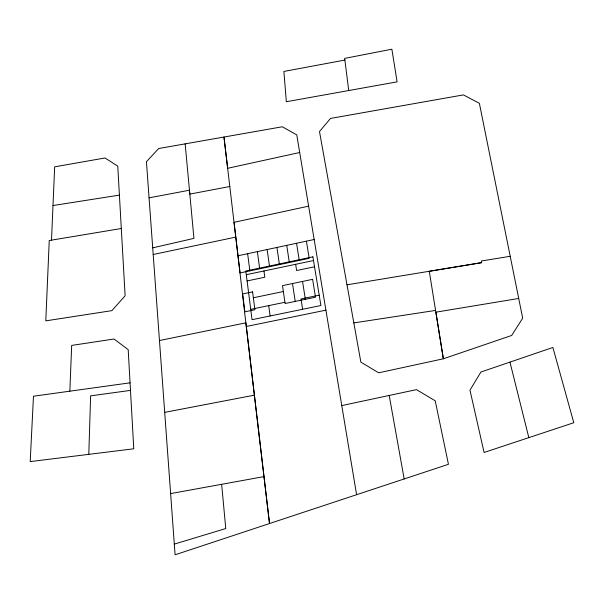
<?xml version="1.0" encoding="UTF-8"?>
<svg xmlns="http://www.w3.org/2000/svg" width="604" height="604" viewBox="0 0 604 604"><rect width="100%" height="100%" fill="white"/><g stroke="black" fill="none" stroke-linecap="round" stroke-linejoin="round"><path stroke-width="0.91" d="M88.796 454.329L90.63 395.862L130.487 390.388L128.191 349.61L114.013 339.018L71.68 345.413L69.845 391.181L33.477 396.216L30.2 461.592L133.771 448.795L130.487 390.388M51.506 240.128L54.67 166.832L105.028 157.976L117.765 166.13L125.119 295.794L111.883 310.645L45.791 320.86L49.249 240.52L121.298 228.516M509.957 362.121L480.927 372.011L469.972 390.161L484.098 452.464L573.8 422.724L552.879 347.466L509.957 362.121L528.832 437.636M356.587 494.706L175.084 554.804L146.432 161.729L158.671 148.531L282.302 126.772L296.768 134.881L356.587 494.706L448.447 464.295L435.227 400.822L416.496 389.633L341.781 405.578M174.292 544.106L225.768 528.553L221.653 484.31M152.721 247.844L193.937 238.384L189.452 190.207L149.067 197.855M299.69 152.518L227.663 168.29L223.971 137.025L269.52 523.555L245.873 322.838L159.464 340.535M308.606 206.153L234.027 222.332L240.06 272.94L309.195 258.323L306.409 241.162M237.923 255.779L314.163 239.509M153.174 254.503L235.749 237.108M246.296 274.692L313.506 260.535M247.096 280.951L264.816 277.228L263.956 270.977M314.533 266.772L296.617 270.539L295.65 264.295M253.363 297.764L283.359 291.521M250.72 309.354L284.929 302.272M319.199 295.175L301.003 298.942L302.604 309.286M246.304 326.485L325.903 310.162M164.688 412.366L254.359 395.175M229.799 186.5L189.822 194.111L185.156 143.873M344.876 60.06L283.895 71.446L286.341 101.736L397.107 81.857L391.868 49.196L344.665 58.392L348.727 90.547M170.615 493.596L263.963 476.609M510.237 256.292L481.365 260.996L481.645 262.657L429.285 271.272L443.351 358.791L378.67 372.811L360.875 362.136L319.493 131.559L330.479 118.437L463.404 94.904L479.38 103.322L522.694 318.187L511.656 335.469L443.351 358.791L435.877 312.17L518.708 298.467M346.99 284.831L481.645 262.657M53.001 205.541L119.411 195.115M353.816 322.906L435.575 310.418M69.845 391.181L130.049 382.83M389.195 395.439L404.174 478.964M296.564 243.269L299.252 260.422M302.551 281.441L305.352 299.312M286.734 245.36L289.331 262.521M292.51 283.533L295.22 301.411M276.926 247.459L279.433 264.612M267.142 249.543L269.558 266.704M268.712 305.624L270.131 315.968M257.38 251.626L259.697 268.788M247.64 253.703L249.867 270.864M312.902 256.836L245.828 271.022L252.042 319.69L320.898 305.518L312.902 256.836M252.593 291.875L242.672 293.952L244.899 311.815L254.911 309.746L252.593 291.875M312.608 279.335L282.498 285.632L285.103 303.502L315.507 297.213L312.608 279.335"/></g></svg>
